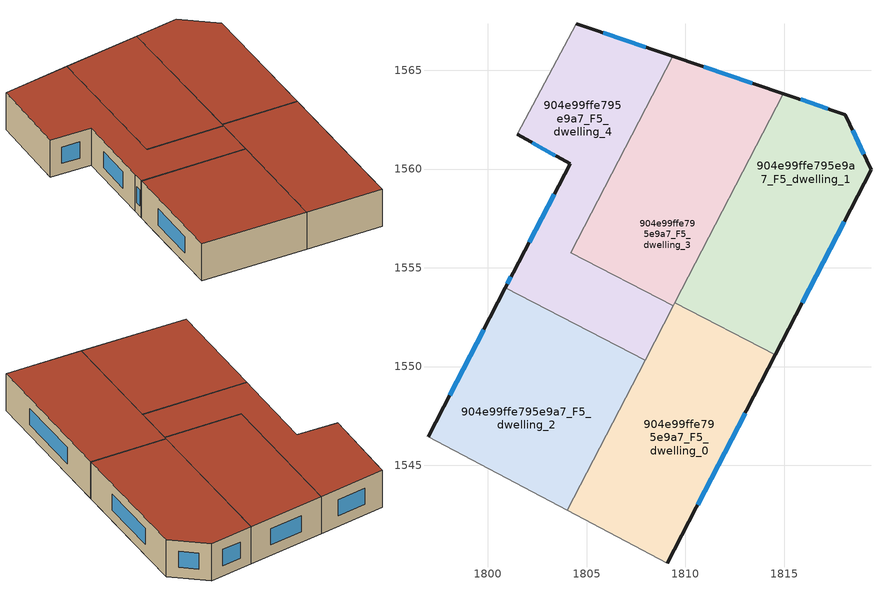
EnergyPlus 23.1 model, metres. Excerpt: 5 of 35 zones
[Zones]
904e99ffe795e9a7_F5_dwelling_0
 floor to 904e99ffe795e9a7_F4_dwelling_2 (EU_floor_Construction): 1807.8,1547.95 1804.86,1542.27 1804.02,1542.72 1806.95,1548.38 z15
 floor to 904e99ffe795e9a7_F4_dwelling_1 (EU_floor_Construction): 1814.55,1550.6 1814.54,1550.59 1810.3,1552.79 1810.28,1552.74 1809.43,1553.17 1809.47,1553.24 z15
 floor to 904e99ffe795e9a7_F4_dwelling_4 (EU_floor_Construction): 1810.28,1552.74 1807.8,1547.95 1806.95,1548.38 1809.43,1553.17 z15
 floor adiabatic (EU_floor_Construction): 1814.54,1550.59 1809.08,1540.04 1804.86,1542.27 1810.28,1552.74 1810.3,1552.79 z15
 wall outside (EU_wall_Construction): 1809.08,1540.04 1814.55,1550.6 z15:18
 wall to 904e99ffe795e9a7_F5_dwelling_1 (EU_wall_Construction): 1814.55,1550.6 1809.47,1553.24 z15:18
 wall adiabatic (EU_wall_Construction): 1804.02,1542.72 1809.08,1540.04 z15:18
 wall to 904e99ffe795e9a7_F5_dwelling_2 (EU_wall_Construction): 1807.96,1550.32 1804.02,1542.72 z15:18
 wall to 904e99ffe795e9a7_F5_dwelling_4 (EU_wall_Construction): 1809.39,1553.08 1807.96,1550.32 z15:18
 wall to 904e99ffe795e9a7_F5_dwelling_3 (EU_wall_Construction): 1809.47,1553.24 1809.39,1553.08 z15:18
 window (EU_Window_Construction): 1810.61,1543 1813.02,1547.64 z15.84:17.16
 roof outside (EU_roof_Construction): 1809.08,1540.04 1814.55,1550.6 1809.47,1553.24 1804.02,1542.72 z18
904e99ffe795e9a7_F5_dwelling_1
 floor to 904e99ffe795e9a7_F4_dwelling_1 (EU_floor_Construction): 1817.25,1555.81 1814.55,1550.6 1809.47,1553.24 1812.16,1558.44 z15
 floor to 904e99ffe795e9a7_F4_dwelling_3 (EU_floor_Construction): 1818.09,1562.75 1818.1,1562.73 1819.39,1559.95 1817.25,1555.81 1812.16,1558.44 1814.95,1563.82 z15
 wall outside (EU_wall_Construction): 1814.55,1550.6 1819.39,1559.95 1818.09,1562.75 1814.95,1563.82 z15:18
 wall to 904e99ffe795e9a7_F5_dwelling_3 (EU_wall_Construction): 1814.95,1563.82 1809.47,1553.24 z15:18
 window (EU_Window_Construction): 1817.21,1563.05 1815.83,1563.52 / 1819.03,1560.74 1818.46,1561.97 / 1815.91,1553.22 1818.04,1557.33 z15.84:17.16
 roof outside (EU_roof_Construction): 1814.55,1550.6 1819.39,1559.95 1818.09,1562.75 1814.95,1563.82 1809.47,1553.24 z18
904e99ffe795e9a7_F5_dwelling_2
 floor to 904e99ffe795e9a7_F4_dwelling_2 (EU_floor_Construction): 1806.95,1548.38 1804.02,1542.72 1796.97,1546.45 1799.88,1552.05 z15
 floor to 904e99ffe795e9a7_F4_dwelling_4 (EU_floor_Construction): 1807.96,1550.32 1806.95,1548.38 1799.88,1552.05 1800.88,1553.99 z15
 wall outside (EU_wall_Construction): 1800.88,1553.99 1796.97,1546.45 z15:18
 wall to 904e99ffe795e9a7_F5_dwelling_4 (EU_wall_Construction): 1807.96,1550.32 1800.88,1553.99 z15:18
 wall adiabatic (EU_wall_Construction): 1796.97,1546.45 1804.02,1542.72 z15:18
 window (EU_Window_Construction): 1799.79,1551.88 1798.07,1548.56 z15.84:17.16
 roof outside (EU_roof_Construction): 1804.02,1542.72 1807.96,1550.32 1800.88,1553.99 1796.97,1546.45 z18
904e99ffe795e9a7_F5_dwelling_3
 floor to 904e99ffe795e9a7_F4_dwelling_3 (EU_floor_Construction): 1814.95,1563.82 1812.16,1558.44 1808.73,1560.22 1811.24,1565.07 z15
 floor to 904e99ffe795e9a7_F4_dwelling_1 (EU_floor_Construction): 1812.16,1558.44 1809.43,1553.17 1806,1554.95 1808.73,1560.22 z15
 floor to 904e99ffe795e9a7_F4_dwelling_5 (EU_floor_Construction): 1811.24,1565.07 1806.97,1556.82 1805.22,1557.72 1809.35,1565.71 z15
 floor to 904e99ffe795e9a7_F4_dwelling_4 (EU_floor_Construction): 1806.97,1556.82 1806,1554.95 1809.43,1553.17 1809.39,1553.08 1804.2,1555.77 1805.22,1557.72 z15
 wall outside (EU_wall_Construction): 1814.95,1563.82 1809.35,1565.71 z15:18
 wall to 904e99ffe795e9a7_F5_dwelling_4 (EU_wall_Construction): 1809.35,1565.71 1804.2,1555.77 1809.39,1553.08 z15:18
 window (EU_Window_Construction): 1813.38,1564.35 1810.92,1565.18 z15.84:17.16
 roof outside (EU_roof_Construction): 1809.39,1553.08 1814.95,1563.82 1809.35,1565.71 1804.2,1555.77 z18
904e99ffe795e9a7_F5_dwelling_4
 floor to 904e99ffe795e9a7_F4_dwelling_4 (EU_floor_Construction): 1805.22,1557.72 1804.2,1555.77 1809.39,1553.08 1807.96,1550.32 1800.88,1553.99 1801.28,1554.75 1803.35,1558.69 z15
 floor to 904e99ffe795e9a7_F4_dwelling_5 (EU_floor_Construction): 1809.35,1565.71 1805.22,1557.72 1803.35,1558.69 1804.18,1560.25 1801.48,1561.76 1804.48,1567.36 z15
 wall outside (EU_wall_Construction): 1801.48,1561.76 1804.18,1560.25 1801.28,1554.75 1800.88,1553.99 / 1809.35,1565.71 1804.48,1567.36 z15:18
 wall adiabatic (EU_wall_Construction): 1804.48,1567.36 1801.48,1561.76 z15:18
 window (EU_Window_Construction): 1801.17,1554.54 1800.99,1554.2 / 1803.37,1558.71 1802.09,1556.29 / 1802.24,1561.34 1803.42,1560.67 / 1807.99,1566.17 1805.85,1566.9 z15.84:17.16
 roof outside (EU_roof_Construction): 1807.96,1550.32 1809.39,1553.08 1804.2,1555.77 1809.35,1565.71 1804.48,1567.36 1801.48,1561.76 1804.18,1560.25 1801.28,1554.75 1800.88,1553.99 z18
[Building]
EU S2 Campaign: North Axis=0; Terrain=City; Solar Distribution=FullExterior
[Site:Location]
Lyon-Bron: Latitude=45.75; Longitude=5; Time Zone=1; Elevation=198
[SizingPeriod:WeatherFileDays]
AnnualSizingPeriod: Begin Month=1; Begin Day of Month=1; End Month=12; End Day of Month=31; Day of Week for Start Day=Monday; Use Weather File Daylight Saving Period=No; Use Weather File Rain and Snow Indicators=No
[MATERIAL]
EU_InternalMass_Material: Roughness=MediumRough; Thickness=0.1; Conductivity=1; Density=1800; Specific Heat=900; Thermal Absorptance=0.9; Solar Absorptance=0.7; Visible Absorptance=0.7
[MATERIAL:NOMASS] Roughness=MediumRough; Thermal Absorptance=0.9; Solar Absorptance=0.7; Visible Absorptance=0.7
Name | Thermal Resistance
EU_wall_NoMass | 0.776494
EU_roof_NoMass | 0.486893
EU_floor_NoMass | 0.421597
[WINDOWMATERIAL:SIMPLEGLAZINGSYSTEM]
EU_Window_SimpleGlazing: UFactor=4.24961; Solar Heat Gain Coefficient=0.83; Visible Transmittance=0.83
[CONSTRUCTION]
EU_wall_Construction: EU_wall_NoMass
EU_roof_Construction: EU_roof_NoMass
EU_floor_Construction: EU_floor_NoMass
EU_Window_Construction: EU_Window_SimpleGlazing
EU_InternalMass_Construction: EU_InternalMass_Material
[ZONE] Type=1; Multiplier=1; Ceiling Height=autocalculate; Floor Area=autocalculate; Part of Total Floor Area=Yes
Name | Volume
904e99ffe795e9a7_F5_dwelling_0 | 203.91
904e99ffe795e9a7_F5_dwelling_1 | 203.936
904e99ffe795e9a7_F5_dwelling_2 | 203.94
904e99ffe795e9a7_F5_dwelling_3 | 203.931
904e99ffe795e9a7_F5_dwelling_4 | 203.922
[INTERNALMASS] Construction=EU_InternalMass_Construction
Name | Zone or ZoneList | Surface Area
904e99ffe795e9a7_F5_dwelling_0_EU_InternalMass | 904e99ffe795e9a7_F5_dwelling_0 | 67.9712
904e99ffe795e9a7_F5_dwelling_1_EU_InternalMass | 904e99ffe795e9a7_F5_dwelling_1 | 67.9787
904e99ffe795e9a7_F5_dwelling_2_EU_InternalMass | 904e99ffe795e9a7_F5_dwelling_2 | 67.9788
904e99ffe795e9a7_F5_dwelling_3_EU_InternalMass | 904e99ffe795e9a7_F5_dwelling_3 | 67.9776
904e99ffe795e9a7_F5_dwelling_4_EU_InternalMass | 904e99ffe795e9a7_F5_dwelling_4 | 67.9741
[OTHEREQUIPMENT] Fuel Type=Electricity; Design Level Calculation Method=Watts/Area; Power per Zone Floor Area=1; Fraction Latent=0; Fraction Radiant=0; Fraction Lost=0; Carbon Dioxide Generation Rate=0; EndUse Subcategory=EU_Step8_InternalGains
Name | Zone or ZoneList or Space or SpaceList | Schedule
EU_Step8_InternalGain_904e99ffe795e9a7_F5_dwelling_0_f000 | 904e99ffe795e9a7_F5_dwelling_0 | EU_Step8_GainSchedule_904e99ffe795e9a7_F5_dwelling_0_f000
EU_Step8_InternalGain_904e99ffe795e9a7_F5_dwelling_1_f000 | 904e99ffe795e9a7_F5_dwelling_1 | EU_Step8_GainSchedule_904e99ffe795e9a7_F5_dwelling_1_f000
EU_Step8_InternalGain_904e99ffe795e9a7_F5_dwelling_2_f000 | 904e99ffe795e9a7_F5_dwelling_2 | EU_Step8_GainSchedule_904e99ffe795e9a7_F5_dwelling_2_f000
EU_Step8_InternalGain_904e99ffe795e9a7_F5_dwelling_3_f000 | 904e99ffe795e9a7_F5_dwelling_3 | EU_Step8_GainSchedule_904e99ffe795e9a7_F5_dwelling_3_f000
EU_Step8_InternalGain_904e99ffe795e9a7_F5_dwelling_4_f000 | 904e99ffe795e9a7_F5_dwelling_4 | EU_Step8_GainSchedule_904e99ffe795e9a7_F5_dwelling_4_f000
[ZONEVENTILATION:DESIGNFLOWRATE] Schedule=EU_AlwaysOn; Design Flow Rate Calculation Method=AirChanges/Hour; Air Changes per Hour=0.693814; Ventilation Type=Natural; Fan Pressure Rise=0; Fan Total Efficiency=1; Constant Term Coefficient=1; Temperature Term Coefficient=0; Velocity Term Coefficient=0; Velocity Squared Term Coefficient=0; Minimum Indoor Temperature=-100; Maximum Indoor Temperature=100; Delta Temperature=-100; Minimum Outdoor Temperature=-100; Maximum Outdoor Temperature=100; Maximum Wind Speed=40
Name | Zone or ZoneList or Space or SpaceList
EU_ConstantAir_904e99ffe795e9a7_F5_dwelling_0 | 904e99ffe795e9a7_F5_dwelling_0
EU_ConstantAir_904e99ffe795e9a7_F5_dwelling_1 | 904e99ffe795e9a7_F5_dwelling_1
EU_ConstantAir_904e99ffe795e9a7_F5_dwelling_2 | 904e99ffe795e9a7_F5_dwelling_2
EU_ConstantAir_904e99ffe795e9a7_F5_dwelling_3 | 904e99ffe795e9a7_F5_dwelling_3
EU_ConstantAir_904e99ffe795e9a7_F5_dwelling_4 | 904e99ffe795e9a7_F5_dwelling_4
[HVACTEMPLATE:THERMOSTAT] Constant Heating Setpoint=20; Constant Cooling Setpoint=50
EU_HeatOnly_904e99ffe795e9a7_F0_dwelling_5; EU_HeatOnly_904e99ffe795e9a7_F1_dwelling_0; EU_HeatOnly_904e99ffe795e9a7_F1_dwelling_1; EU_HeatOnly_904e99ffe795e9a7_F1_dwelling_2; EU_HeatOnly_904e99ffe795e9a7_F1_dwelling_3; EU_HeatOnly_904e99ffe795e9a7_F1_dwelling_4; EU_HeatOnly_904e99ffe795e9a7_F1_dwelling_5; EU_HeatOnly_904e99ffe795e9a7_F2_dwelling_0; EU_HeatOnly_904e99ffe795e9a7_F2_dwelling_1; EU_HeatOnly_904e99ffe795e9a7_F2_dwelling_2; EU_HeatOnly_904e99ffe795e9a7_F2_dwelling_3; EU_HeatOnly_904e99ffe795e9a7_F2_dwelling_4; EU_HeatOnly_904e99ffe795e9a7_F2_dwelling_5; EU_HeatOnly_904e99ffe795e9a7_F3_dwelling_0; EU_HeatOnly_904e99ffe795e9a7_F3_dwelling_1; EU_HeatOnly_904e99ffe795e9a7_F3_dwelling_2; EU_HeatOnly_904e99ffe795e9a7_F3_dwelling_3; EU_HeatOnly_904e99ffe795e9a7_F3_dwelling_4; EU_HeatOnly_904e99ffe795e9a7_F3_dwelling_5; EU_HeatOnly_904e99ffe795e9a7_F4_dwelling_0; EU_HeatOnly_904e99ffe795e9a7_F4_dwelling_1; EU_HeatOnly_904e99ffe795e9a7_F4_dwelling_2; EU_HeatOnly_904e99ffe795e9a7_F4_dwelling_3; EU_HeatOnly_904e99ffe795e9a7_F4_dwelling_4; EU_HeatOnly_904e99ffe795e9a7_F4_dwelling_5; EU_HeatOnly_904e99ffe795e9a7_F5_dwelling_0; EU_HeatOnly_904e99ffe795e9a7_F5_dwelling_1; EU_HeatOnly_904e99ffe795e9a7_F5_dwelling_2; EU_HeatOnly_904e99ffe795e9a7_F5_dwelling_3; EU_HeatOnly_904e99ffe795e9a7_F5_dwelling_4
[HVACTEMPLATE:ZONE:IDEALLOADSAIRSYSTEM] System Availability Schedule=EU_AlwaysOn; Maximum Heating Supply Air Temperature=50; Minimum Cooling Supply Air Temperature=13; Maximum Heating Supply Air Humidity Ratio=0.0156; Minimum Cooling Supply Air Humidity Ratio=0.0077; Heating Limit=NoLimit; Cooling Limit=NoLimit; Heating Availability Schedule=EU_AlwaysOn; Cooling Availability Schedule=EU_CoolingOff; Dehumidification Control Type=ConstantSensibleHeatRatio; Cooling Sensible Heat Ratio=0.7; Dehumidification Setpoint=60; Humidification Control Type=None; Humidification Setpoint=30; Outdoor Air Method=None; Outdoor Air Flow Rate per Person=0.00944; Outdoor Air Flow Rate per Zone Floor Area=0; Outdoor Air Flow Rate per Zone=0; Demand Controlled Ventilation Type=None; Outdoor Air Economizer Type=NoEconomizer; Heat Recovery Type=None; Sensible Heat Recovery Effectiveness=0.7; Latent Heat Recovery Effectiveness=0.65
Name | Template Thermostat
904e99ffe795e9a7_F5_dwelling_0 | EU_HeatOnly_904e99ffe795e9a7_F5_dwelling_0
904e99ffe795e9a7_F5_dwelling_1 | EU_HeatOnly_904e99ffe795e9a7_F5_dwelling_1
904e99ffe795e9a7_F5_dwelling_2 | EU_HeatOnly_904e99ffe795e9a7_F5_dwelling_2
904e99ffe795e9a7_F5_dwelling_3 | EU_HeatOnly_904e99ffe795e9a7_F5_dwelling_3
904e99ffe795e9a7_F5_dwelling_4 | EU_HeatOnly_904e99ffe795e9a7_F5_dwelling_4
[SIZING:ZONE] Zone Cooling Design Supply Air Temperature Input Method=SupplyAirTemperature; Zone Cooling Design Supply Air Temperature=13; Zone Heating Design Supply Air Temperature Input Method=SupplyAirTemperature; Zone Heating Design Supply Air Temperature=50; Zone Cooling Design Supply Air Humidity Ratio=0.008; Zone Heating Design Supply Air Humidity Ratio=0.008; Cooling Design Air Flow Method=DesignDay; Cooling Design Air Flow Rate=0; Cooling Minimum Air Flow per Zone Floor Area=0.000762; Cooling Minimum Air Flow=0; Cooling Minimum Air Flow Fraction=0.2; Heating Design Air Flow Method=DesignDay; Heating Design Air Flow Rate=0; Heating Maximum Air Flow per Zone Floor Area=0.002032; Heating Maximum Air Flow=0.141576; Heating Maximum Air Flow Fraction=0.3; Account for Dedicated Outdoor Air System=No; Dedicated Outdoor Air System Control Strategy=NeutralSupplyAir; Dedicated Outdoor Air Low Setpoint Temperature for Design=autosize; Dedicated Outdoor Air High Setpoint Temperature for Design=autosize; Zone Load Sizing Method=Sensible Load Only No Latent Load; Zone Latent Cooling Design Supply Air Humidity Ratio Input Method=HumidityRatioDifference; Zone Cooling Design Supply Air Humidity Ratio Difference=0.005; Zone Latent Heating Design Supply Air Humidity Ratio Input Method=HumidityRatioDifference; Zone Humidification Design Supply Air Humidity Ratio Difference=0.005
904e99ffe795e9a7_F5_dwelling_0; 904e99ffe795e9a7_F5_dwelling_1; 904e99ffe795e9a7_F5_dwelling_2; 904e99ffe795e9a7_F5_dwelling_3; 904e99ffe795e9a7_F5_dwelling_4
[SCHEDULE:CONSTANT]
Name | Hourly Value
EU_AlwaysOn | 1
EU_CoolingOff | 0
[SCHEDULE:FILE] Column Number=1; Rows to Skip at Top=0; Number of Hours of Data=8760; Column Separator=Comma; Interpolate to Timestep=No; Minutes per Item=60; Adjust Schedule for Daylight Savings=Yes
Name | File
EU_Step8_GainSchedule_904e99ffe795e9a7_F5_dwelling_0_f000 | ../../schedules/904e99ffe795e9a7/904e99ffe795e9a7_F5_dwelling_0_f000_gain.csv
EU_Step8_GainSchedule_904e99ffe795e9a7_F5_dwelling_1_f000 | ../../schedules/904e99ffe795e9a7/904e99ffe795e9a7_F5_dwelling_1_f000_gain.csv
EU_Step8_GainSchedule_904e99ffe795e9a7_F5_dwelling_2_f000 | ../../schedules/904e99ffe795e9a7/904e99ffe795e9a7_F5_dwelling_2_f000_gain.csv
EU_Step8_GainSchedule_904e99ffe795e9a7_F5_dwelling_3_f000 | ../../schedules/904e99ffe795e9a7/904e99ffe795e9a7_F5_dwelling_3_f000_gain.csv
EU_Step8_GainSchedule_904e99ffe795e9a7_F5_dwelling_4_f000 | ../../schedules/904e99ffe795e9a7/904e99ffe795e9a7_F5_dwelling_4_f000_gain.csv
